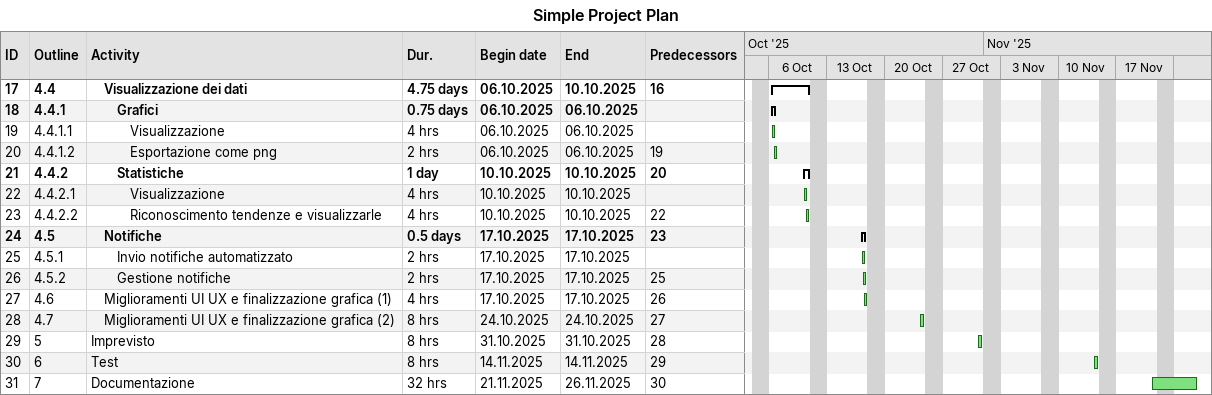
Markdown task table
Simple Project Plan

| ID | WBS | Task | Duration | Start | Finish | Predecessors |
|---|---|---|---|---|---|---|
| 17 | 4.4 | **Visualizzazione dei dati** | 4.75d | 2025-10-06 | 2025-10-10 | 16 |
| 18 | 4.4.1 | **Grafici** | 0.75d | 2025-10-06 | 2025-10-06 |  |
| 19 | 4.4.1.1 | Visualizzazione | 4h | 2025-10-06 | 2025-10-06 |  |
| 20 | 4.4.1.2 | Esportazione come png | 2h | 2025-10-06 | 2025-10-06 | 19 |
| 21 | 4.4.2 | **Statistiche** | 1d | 2025-10-10 | 2025-10-10 | 20 |
| 22 | 4.4.2.1 | Visualizzazione | 4h | 2025-10-10 | 2025-10-10 |  |
| 23 | 4.4.2.2 | Riconoscimento tendenze e visualizzarle | 4h | 2025-10-10 | 2025-10-10 | 22 |
| 24 | 4.5 | **Notifiche** | 0.5d | 2025-10-17 | 2025-10-17 | 23 |
| 25 | 4.5.1 | Invio notifiche automatizzato | 2h | 2025-10-17 | 2025-10-17 |  |
| 26 | 4.5.2 | Gestione notifiche | 2h | 2025-10-17 | 2025-10-17 | 25 |
| 27 | 4.6 | Miglioramenti UI UX e finalizzazione grafica (1) | 4h | 2025-10-17 | 2025-10-17 | 26 |
| 28 | 4.7 | Miglioramenti UI UX e finalizzazione grafica (2) | 8h | 2025-10-24 | 2025-10-24 | 27 |
| 29 | 5 | Imprevisto | 8h | 2025-10-31 | 2025-10-31 | 28 |
| 30 | 6 | Test | 8h | 2025-11-14 | 2025-11-14 | 29 |
| 31 | 7 | Documentazione | 32h | 2025-11-21 | 2025-11-26 | 30 |
